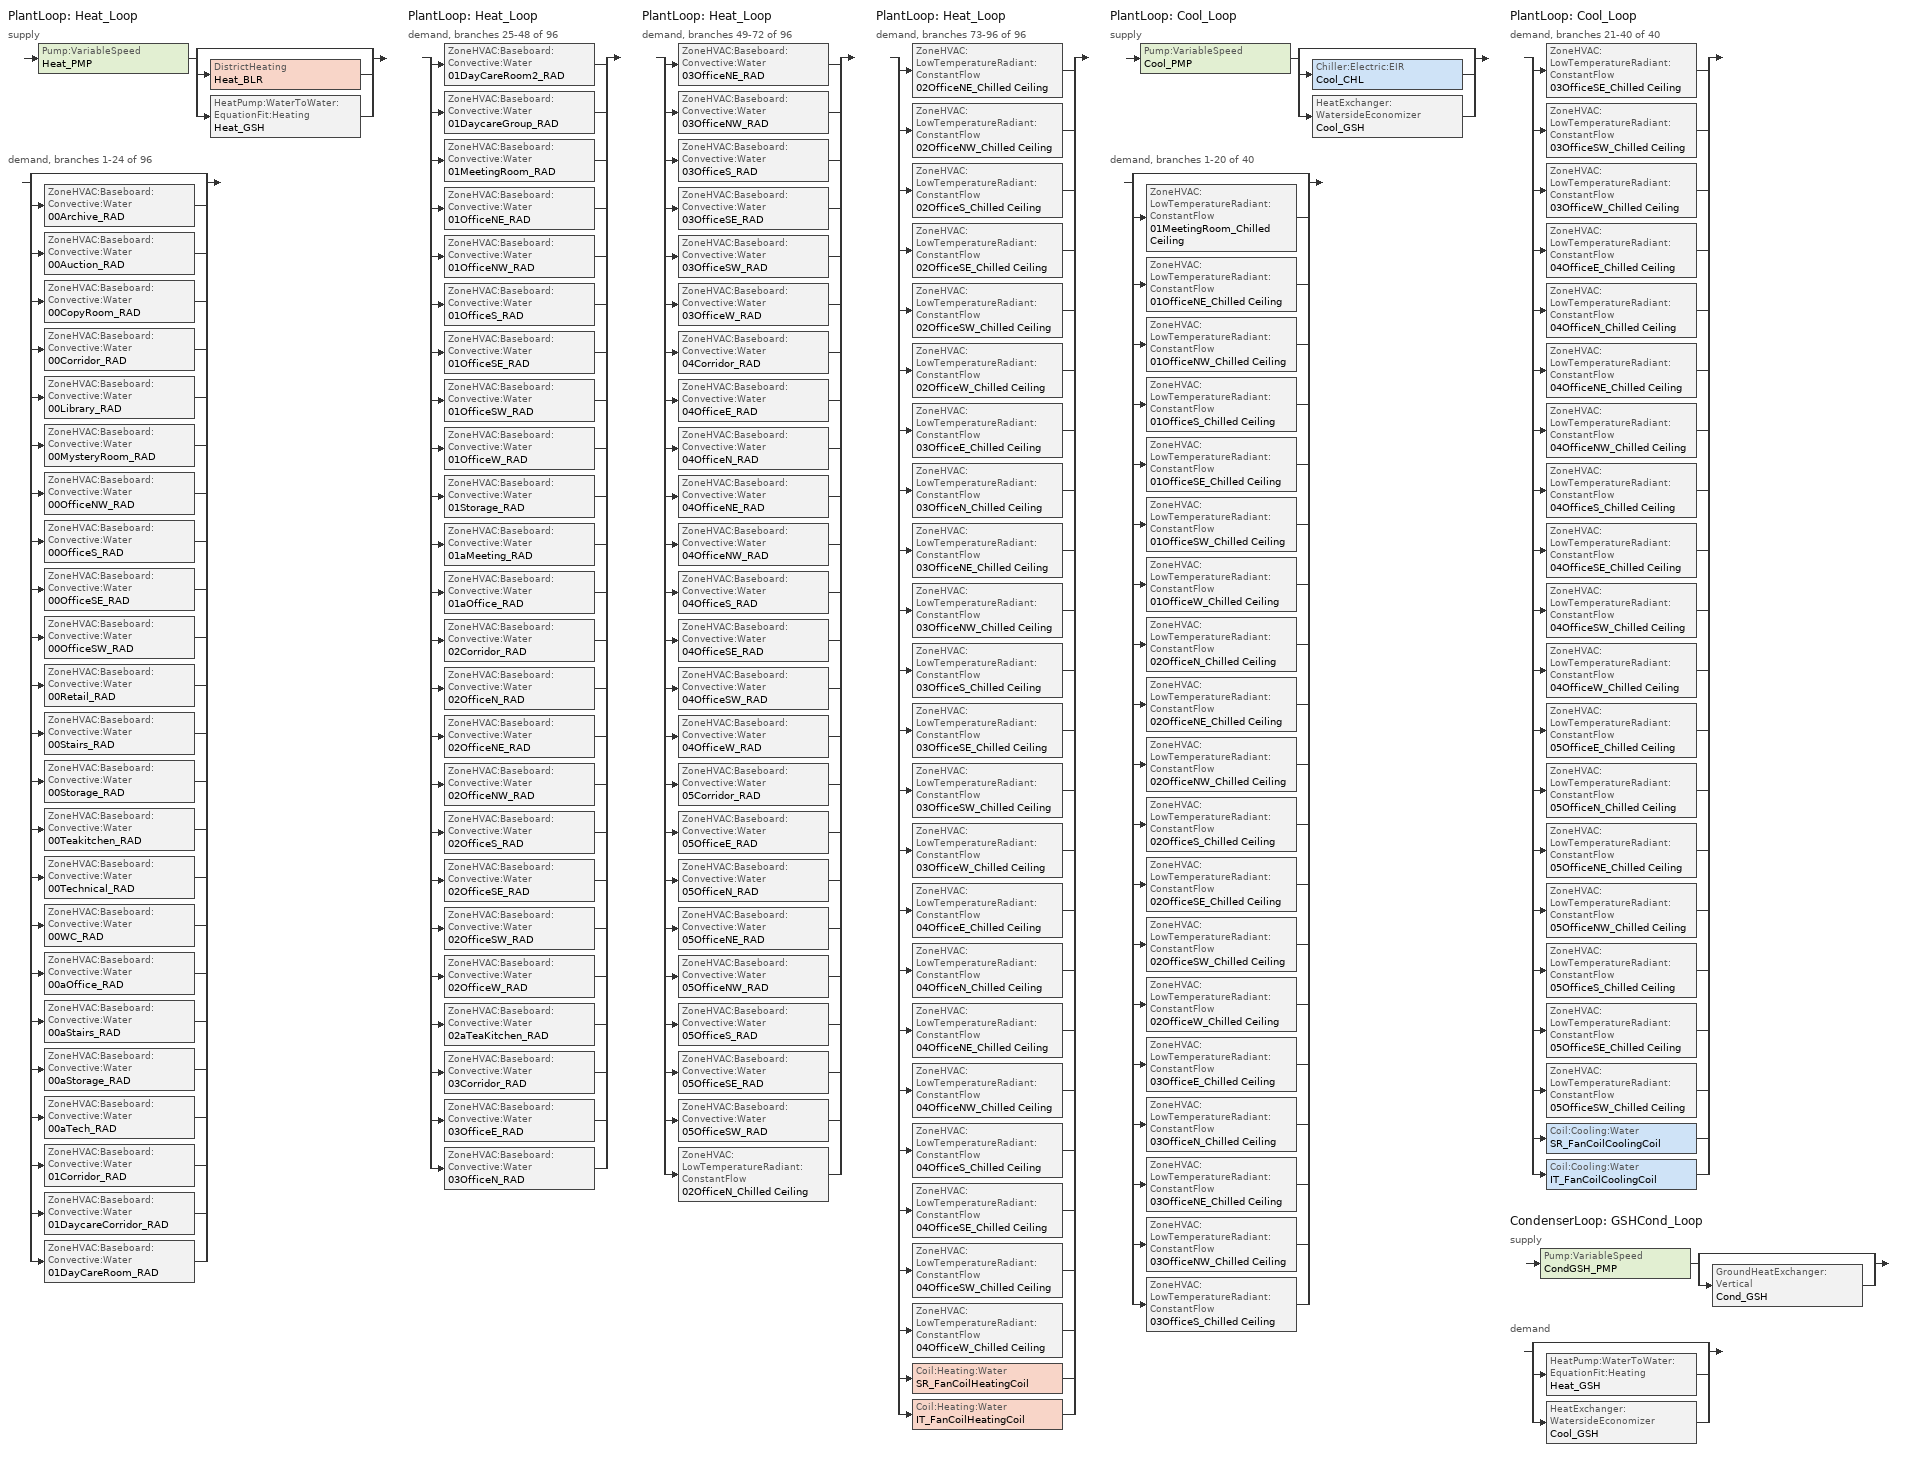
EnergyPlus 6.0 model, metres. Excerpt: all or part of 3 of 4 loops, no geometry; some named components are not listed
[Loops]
PlantLoop 'Heat_Loop'
 supply: Pump:VariableSpeed 'Heat_PMP' > split
  | bypass
  | DistrictHeating 'Heat_BLR'
  | HeatPump:WaterToWater:EquationFit:Heating 'Heat_GSH'
 demand, branches 1-24 of 96: split
  | bypass
  | ZoneHVAC:Baseboard:Convective:Water '00Archive_RAD'
  | ZoneHVAC:Baseboard:Convective:Water '00Auction_RAD'
  | ZoneHVAC:Baseboard:Convective:Water '00CopyRoom_RAD'
  | ZoneHVAC:Baseboard:Convective:Water '00Corridor_RAD'
  | ZoneHVAC:Baseboard:Convective:Water '00Library_RAD'
  | ZoneHVAC:Baseboard:Convective:Water '00MysteryRoom_RAD'
  | ZoneHVAC:Baseboard:Convective:Water '00OfficeNW_RAD'
  | ZoneHVAC:Baseboard:Convective:Water '00OfficeS_RAD'
  | ZoneHVAC:Baseboard:Convective:Water '00OfficeSE_RAD'
  | ZoneHVAC:Baseboard:Convective:Water '00OfficeSW_RAD'
  | ZoneHVAC:Baseboard:Convective:Water '00Retail_RAD'
  | ZoneHVAC:Baseboard:Convective:Water '00Stairs_RAD'
  | ZoneHVAC:Baseboard:Convective:Water '00Storage_RAD'
  | ZoneHVAC:Baseboard:Convective:Water '00Teakitchen_RAD'
  | ZoneHVAC:Baseboard:Convective:Water '00Technical_RAD'
  | ZoneHVAC:Baseboard:Convective:Water '00WC_RAD'
  | ZoneHVAC:Baseboard:Convective:Water '00aOffice_RAD'
  | ZoneHVAC:Baseboard:Convective:Water '00aStairs_RAD'
  | ZoneHVAC:Baseboard:Convective:Water '00aStorage_RAD'
  | ZoneHVAC:Baseboard:Convective:Water '00aTech_RAD'
  | ZoneHVAC:Baseboard:Convective:Water '01Corridor_RAD'
  | ZoneHVAC:Baseboard:Convective:Water '01DaycareCorridor_RAD'
  | ZoneHVAC:Baseboard:Convective:Water '01DayCareRoom_RAD'
PlantLoop 'Heat_Loop'
 demand, branches 25-48 of 96: split
  | ZoneHVAC:Baseboard:Convective:Water '01DayCareRoom2_RAD'
  | ZoneHVAC:Baseboard:Convective:Water '01DaycareGroup_RAD'
  | ZoneHVAC:Baseboard:Convective:Water '01MeetingRoom_RAD'
  | ZoneHVAC:Baseboard:Convective:Water '01OfficeNE_RAD'
  | ZoneHVAC:Baseboard:Convective:Water '01OfficeNW_RAD'
  | ZoneHVAC:Baseboard:Convective:Water '01OfficeS_RAD'
  | ZoneHVAC:Baseboard:Convective:Water '01OfficeSE_RAD'
  | ZoneHVAC:Baseboard:Convective:Water '01OfficeSW_RAD'
  | ZoneHVAC:Baseboard:Convective:Water '01OfficeW_RAD'
  | ZoneHVAC:Baseboard:Convective:Water '01Storage_RAD'
  | ZoneHVAC:Baseboard:Convective:Water '01aMeeting_RAD'
  | ZoneHVAC:Baseboard:Convective:Water '01aOffice_RAD'
  | ZoneHVAC:Baseboard:Convective:Water '02Corridor_RAD'
  | ZoneHVAC:Baseboard:Convective:Water '02OfficeN_RAD'
  | ZoneHVAC:Baseboard:Convective:Water '02OfficeNE_RAD'
  | ZoneHVAC:Baseboard:Convective:Water '02OfficeNW_RAD'
  | ZoneHVAC:Baseboard:Convective:Water '02OfficeS_RAD'
  | ZoneHVAC:Baseboard:Convective:Water '02OfficeSE_RAD'
  | ZoneHVAC:Baseboard:Convective:Water '02OfficeSW_RAD'
  | ZoneHVAC:Baseboard:Convective:Water '02OfficeW_RAD'
  | ZoneHVAC:Baseboard:Convective:Water '02aTeaKitchen_RAD'
  | ZoneHVAC:Baseboard:Convective:Water '03Corridor_RAD'
  | ZoneHVAC:Baseboard:Convective:Water '03OfficeE_RAD'
  | ZoneHVAC:Baseboard:Convective:Water '03OfficeN_RAD'
PlantLoop 'Heat_Loop'
 demand, branches 49-72 of 96: split
  | ZoneHVAC:Baseboard:Convective:Water '03OfficeNE_RAD'
  | ZoneHVAC:Baseboard:Convective:Water '03OfficeNW_RAD'
  | ZoneHVAC:Baseboard:Convective:Water '03OfficeS_RAD'
  | ZoneHVAC:Baseboard:Convective:Water '03OfficeSE_RAD'
  | ZoneHVAC:Baseboard:Convective:Water '03OfficeSW_RAD'
  | ZoneHVAC:Baseboard:Convective:Water '03OfficeW_RAD'
  | ZoneHVAC:Baseboard:Convective:Water '04Corridor_RAD'
  | ZoneHVAC:Baseboard:Convective:Water '04OfficeE_RAD'
  | ZoneHVAC:Baseboard:Convective:Water '04OfficeN_RAD'
  | ZoneHVAC:Baseboard:Convective:Water '04OfficeNE_RAD'
  | ZoneHVAC:Baseboard:Convective:Water '04OfficeNW_RAD'
  | ZoneHVAC:Baseboard:Convective:Water '04OfficeS_RAD'
  | ZoneHVAC:Baseboard:Convective:Water '04OfficeSE_RAD'
  | ZoneHVAC:Baseboard:Convective:Water '04OfficeSW_RAD'
  | ZoneHVAC:Baseboard:Convective:Water '04OfficeW_RAD'
  | ZoneHVAC:Baseboard:Convective:Water '05Corridor_RAD'
  | ZoneHVAC:Baseboard:Convective:Water '05OfficeE_RAD'
  | ZoneHVAC:Baseboard:Convective:Water '05OfficeN_RAD'
  | ZoneHVAC:Baseboard:Convective:Water '05OfficeNE_RAD'
  | ZoneHVAC:Baseboard:Convective:Water '05OfficeNW_RAD'
  | ZoneHVAC:Baseboard:Convective:Water '05OfficeS_RAD'
  | ZoneHVAC:Baseboard:Convective:Water '05OfficeSE_RAD'
  | ZoneHVAC:Baseboard:Convective:Water '05OfficeSW_RAD'
  | ZoneHVAC:LowTemperatureRadiant:ConstantFlow '02OfficeN_Chilled Ceiling'
PlantLoop 'Heat_Loop'
 demand, branches 73-96 of 96: split
  | ZoneHVAC:LowTemperatureRadiant:ConstantFlow '02OfficeNE_Chilled Ceiling'
  | ZoneHVAC:LowTemperatureRadiant:ConstantFlow '02OfficeNW_Chilled Ceiling'
  | ZoneHVAC:LowTemperatureRadiant:ConstantFlow '02OfficeS_Chilled Ceiling'
  | ZoneHVAC:LowTemperatureRadiant:ConstantFlow '02OfficeSE_Chilled Ceiling'
  | ZoneHVAC:LowTemperatureRadiant:ConstantFlow '02OfficeSW_Chilled Ceiling'
  | ZoneHVAC:LowTemperatureRadiant:ConstantFlow '02OfficeW_Chilled Ceiling'
  | ZoneHVAC:LowTemperatureRadiant:ConstantFlow '03OfficeE_Chilled Ceiling'
  | ZoneHVAC:LowTemperatureRadiant:ConstantFlow '03OfficeN_Chilled Ceiling'
  | ZoneHVAC:LowTemperatureRadiant:ConstantFlow '03OfficeNE_Chilled Ceiling'
  | ZoneHVAC:LowTemperatureRadiant:ConstantFlow '03OfficeNW_Chilled Ceiling'
  | ZoneHVAC:LowTemperatureRadiant:ConstantFlow '03OfficeS_Chilled Ceiling'
  | ZoneHVAC:LowTemperatureRadiant:ConstantFlow '03OfficeSE_Chilled Ceiling'
  | ZoneHVAC:LowTemperatureRadiant:ConstantFlow '03OfficeSW_Chilled Ceiling'
  | ZoneHVAC:LowTemperatureRadiant:ConstantFlow '03OfficeW_Chilled Ceiling'
  | ZoneHVAC:LowTemperatureRadiant:ConstantFlow '04OfficeE_Chilled Ceiling'
  | ZoneHVAC:LowTemperatureRadiant:ConstantFlow '04OfficeN_Chilled Ceiling'
  | ZoneHVAC:LowTemperatureRadiant:ConstantFlow '04OfficeNE_Chilled Ceiling'
  | ZoneHVAC:LowTemperatureRadiant:ConstantFlow '04OfficeNW_Chilled Ceiling'
  | ZoneHVAC:LowTemperatureRadiant:ConstantFlow '04OfficeS_Chilled Ceiling'
  | ZoneHVAC:LowTemperatureRadiant:ConstantFlow '04OfficeSE_Chilled Ceiling'
  | ZoneHVAC:LowTemperatureRadiant:ConstantFlow '04OfficeSW_Chilled Ceiling'
  | ZoneHVAC:LowTemperatureRadiant:ConstantFlow '04OfficeW_Chilled Ceiling'
  | Coil:Heating:Water 'SR_FanCoilHeatingCoil'
  | Coil:Heating:Water 'IT_FanCoilHeatingCoil'
PlantLoop 'Cool_Loop'
 supply: Pump:VariableSpeed 'Cool_PMP' > split
  | bypass
  | Chiller:Electric:EIR 'Cool_CHL'
  | HeatExchanger:WatersideEconomizer 'Cool_GSH'
 demand, branches 1-20 of 40: split
  | bypass
  | ZoneHVAC:LowTemperatureRadiant:ConstantFlow '01MeetingRoom_Chilled Ceiling'
  | ZoneHVAC:LowTemperatureRadiant:ConstantFlow '01OfficeNE_Chilled Ceiling'
  | ZoneHVAC:LowTemperatureRadiant:ConstantFlow '01OfficeNW_Chilled Ceiling'
  | ZoneHVAC:LowTemperatureRadiant:ConstantFlow '01OfficeS_Chilled Ceiling'
  | ZoneHVAC:LowTemperatureRadiant:ConstantFlow '01OfficeSE_Chilled Ceiling'
  | ZoneHVAC:LowTemperatureRadiant:ConstantFlow '01OfficeSW_Chilled Ceiling'
  | ZoneHVAC:LowTemperatureRadiant:ConstantFlow '01OfficeW_Chilled Ceiling'
  | ZoneHVAC:LowTemperatureRadiant:ConstantFlow '02OfficeN_Chilled Ceiling'
  | ZoneHVAC:LowTemperatureRadiant:ConstantFlow '02OfficeNE_Chilled Ceiling'
  | ZoneHVAC:LowTemperatureRadiant:ConstantFlow '02OfficeNW_Chilled Ceiling'
  | ZoneHVAC:LowTemperatureRadiant:ConstantFlow '02OfficeS_Chilled Ceiling'
  | ZoneHVAC:LowTemperatureRadiant:ConstantFlow '02OfficeSE_Chilled Ceiling'
  | ZoneHVAC:LowTemperatureRadiant:ConstantFlow '02OfficeSW_Chilled Ceiling'
  | ZoneHVAC:LowTemperatureRadiant:ConstantFlow '02OfficeW_Chilled Ceiling'
  | ZoneHVAC:LowTemperatureRadiant:ConstantFlow '03OfficeE_Chilled Ceiling'
  | ZoneHVAC:LowTemperatureRadiant:ConstantFlow '03OfficeN_Chilled Ceiling'
  | ZoneHVAC:LowTemperatureRadiant:ConstantFlow '03OfficeNE_Chilled Ceiling'
  | ZoneHVAC:LowTemperatureRadiant:ConstantFlow '03OfficeNW_Chilled Ceiling'
  | ZoneHVAC:LowTemperatureRadiant:ConstantFlow '03OfficeS_Chilled Ceiling'
PlantLoop 'Cool_Loop'
 demand, branches 21-40 of 40: split
  | ZoneHVAC:LowTemperatureRadiant:ConstantFlow '03OfficeSE_Chilled Ceiling'
  | ZoneHVAC:LowTemperatureRadiant:ConstantFlow '03OfficeSW_Chilled Ceiling'
  | ZoneHVAC:LowTemperatureRadiant:ConstantFlow '03OfficeW_Chilled Ceiling'
  | ZoneHVAC:LowTemperatureRadiant:ConstantFlow '04OfficeE_Chilled Ceiling'
  | ZoneHVAC:LowTemperatureRadiant:ConstantFlow '04OfficeN_Chilled Ceiling'
  | ZoneHVAC:LowTemperatureRadiant:ConstantFlow '04OfficeNE_Chilled Ceiling'
  | ZoneHVAC:LowTemperatureRadiant:ConstantFlow '04OfficeNW_Chilled Ceiling'
  | ZoneHVAC:LowTemperatureRadiant:ConstantFlow '04OfficeS_Chilled Ceiling'
  | ZoneHVAC:LowTemperatureRadiant:ConstantFlow '04OfficeSE_Chilled Ceiling'
  | ZoneHVAC:LowTemperatureRadiant:ConstantFlow '04OfficeSW_Chilled Ceiling'
  | ZoneHVAC:LowTemperatureRadiant:ConstantFlow '04OfficeW_Chilled Ceiling'
  | ZoneHVAC:LowTemperatureRadiant:ConstantFlow '05OfficeE_Chilled Ceiling'
  | ZoneHVAC:LowTemperatureRadiant:ConstantFlow '05OfficeN_Chilled Ceiling'
  | ZoneHVAC:LowTemperatureRadiant:ConstantFlow '05OfficeNE_Chilled Ceiling'
  | ZoneHVAC:LowTemperatureRadiant:ConstantFlow '05OfficeNW_Chilled Ceiling'
  | ZoneHVAC:LowTemperatureRadiant:ConstantFlow '05OfficeS_Chilled Ceiling'
  | ZoneHVAC:LowTemperatureRadiant:ConstantFlow '05OfficeSE_Chilled Ceiling'
  | ZoneHVAC:LowTemperatureRadiant:ConstantFlow '05OfficeSW_Chilled Ceiling'
  | Coil:Cooling:Water 'SR_FanCoilCoolingCoil'
  | Coil:Cooling:Water 'IT_FanCoilCoolingCoil'
CondenserLoop 'GSHCond_Loop'
 supply: Pump:VariableSpeed 'CondGSH_PMP' > split
  | bypass
  | GroundHeatExchanger:Vertical 'Cond_GSH'
 demand: split
  | bypass
  | HeatPump:WaterToWater:EquationFit:Heating 'Heat_GSH'
  | HeatExchanger:WatersideEconomizer 'Cool_GSH'
[Sizing:Zone] Zone Cooling Design Supply Air Humidity Ratio {kg-H2O/kg-air}=0.0009; Zone Heating Design Supply Air Humidity Ratio {kg-H2O/kg-air}=0.0009; Outdoor Air Method=Flow/Area; Outdoor Air Flow per Zone {m3/s}=0; Cooling Design Air Flow Method=DesignDay; Cooling Minimum Air Flow per Zone Floor Area {m3/s-m2}=0.000762; Heating Design Air Flow Method=DesignDay; Heating Maximum Air Flow per Zone Floor Area {m3/s-m2}=0.002032; Heating Maximum Air Flow {m3/s}=0.141576; Heating Maximum Air Flow Fraction=0.3
Name | Zone Cooling Design Supply Air Temperature {C} | Zone Heating Design Supply Air Temperature {C}
00 Archive; 00 Auction; 00 Library; 00 Mystery Room; 00 Office NW; 00 Office S; 00 Office SE; 00 Office SW; 00 Retail; 00a Office; 01 Daycare Room; 01 Daycare Room2; 01 DaycareGroup; 01 Meeting Room; 01a Meeting; 01a Office | 15 | 31
00 CopyRoom; 00 Corridor; 00 Stairs; 00 Storage; 00 TeaKitchen; 00 Technical; 00 WC; 00a Stairs; 00a Storage; 00a Tech; 01 Corridor; 01 Daycare Corridor; 02 Corridor; 02a TeaKitchen; 03 Corridor; 04 Corridor | 19 | 26
01 Office NE; 01 Office NW; 01 Office S; 01 Office SE; 01 Office SW; 01 Office W; 02 Office N; 02 Office NE; 02 Office NW; 02 Office S; 02 Office SE; 02 Office SW; 02 Office W; 03 Office E; 03 Office N; 03 Office NE; 03 Office NW; 03 Office S; 03 Office SE; 03 Office SW; 03 Office W; 04 Office E; 04 Office N; 04 Office NE; 04 Office NW; 04 Office S; 04 Office SE; 04 Office SW; 04 Office W; 05 Office E; 05 Office N; 05 Office NE; 05 Office NW; 05 Office S; 05 Office SE; 05 Office SW | 16 | 31
01 Storage; 02 IT; 03 ServerRoom; 05 Corridor | 15 | 26
[Sizing:Plant]
Name | Loop Type | Design Loop Exit Temperature {C} | Loop Design Temperature Difference {deltaC}
Heat_Loop | Heating | 35 | 6
Cool_Loop | Cooling | 16 | 5
GSHCond_Loop | Condenser | 12.9 | 3.1
[ZoneControl:Thermostat] Control Type Schedule=Zone4 Control Type Sched
Name | Zone or ZoneList | Control 1
00 Archive Thermostat | 00 Archive | 26/20 Reset Setpoint
00 Auction Thermostat | 00 Auction | 26/20 Reset Setpoint
00 CopyRoom Thermostat | 00 CopyRoom | 30/15 Reset Setpoint
00 Corridor Thermostat | 00 Corridor | 30/15 Reset Setpoint
00 Library Thermostat | 00 Library | 32/20 reset setpoint
00 Mystery Room Thermostat | 00 Mystery Room | 26/20 Reset Setpoint
00 Office NW Thermostat | 00 Office NW | 32/20 reset setpoint
00 Office S Thermostat | 00 Office S | 32/20 reset setpoint
00 Office SE Thermostat | 00 Office SE | 32/20 reset setpoint
00 Office SW Thermostat | 00 Office SW | 32/20 reset setpoint
00 Retail Thermostat | 00 Retail | 32/20 reset setpoint
00 Stairs Thermostat | 00 Stairs | 30/15 Reset Setpoint
00 Storage Thermostat | 00 Storage | 30/15 Reset Setpoint
00 TeaKitchen Thermostat | 00 TeaKitchen | 30/15 Reset Setpoint
00 Technical Thermostat | 00 Technical | 30/15 Reset Setpoint
00 WC Thermostat | 00 WC | 30/15 Reset Setpoint
00a Office Thermostat | 00a Office | 32/20 reset setpoint
00a Stairs Thermostat | 00a Stairs | 30/15 Reset Setpoint
00a Tech Thermostat | 00a Tech | 30/15 Reset Setpoint
01 Corridor Thermostat | 01 Corridor | 30/15 Reset Setpoint
01 Daycare Corridor Thermostat | 01 Daycare Corridor | 30/15 Reset Setpoint
01 Daycare Room Thermostat | 01 Daycare Room | 28/20 reset setpoint
01 Daycare Room2 Thermostat | 01 Daycare Room2 | 28/20 reset setpoint
01 Daycare Group Thermostat | 01 DaycareGroup | 28/20 reset setpoint
01 Meeting Room Thermostat | 01 Meeting Room | 26/20 Reset Setpoint
01 Office NE Thermostat | 01 Office NE | 26/20 Reset Setpoint
01 Office NW Thermostat | 01 Office NW | 26/20 Reset Setpoint
01 Office S Thermostat | 01 Office S | 26/20 Reset Setpoint
01 Office SE Thermostat | 01 Office SE | 26/20 Reset Setpoint
01 Office SW Thermostat | 01 Office SW | 26/20 Reset Setpoint
01 Office W Thermostat | 01 Office W | 26/20 Reset Setpoint
01 Storage Thermostat | 01 Storage | 30/15 Reset Setpoint
01a Meeting Room Thermostat | 01a Meeting | 32/20 reset setpoint
01a Office Thermostat | 01a Office | 28/20 reset setpoint
02 Corridor Thermostat | 02 Corridor | 30/15 Reset Setpoint
02 Office N Thermostat | 02 Office N | 26/20 Reset Setpoint
02 Office NE Thermostat | 02 Office NE | 26/20 Reset Setpoint
02 Office NW Thermostat | 02 Office NW | 26/20 Reset Setpoint
02 Office S Thermostat | 02 Office S | 26/20 Reset Setpoint
02 Office SE Thermostat | 02 Office SE | 26/20 Reset Setpoint
02 Office SW Thermostat | 02 Office SW | 26/20 Reset Setpoint
02 Office W Thermostat | 02 Office W | 26/20 Reset Setpoint
02a TeaKitchen Thermostat | 02a TeaKitchen | 30/15 Reset Setpoint
03 Corridor Thermostat | 03 Corridor | 30/15 Reset Setpoint
03 Office E Thermostat | 03 Office E | 26/20 Reset Setpoint
03 Office N Thermostat | 03 Office N | 26/20 Reset Setpoint
03 Office NE Thermostat | 03 Office NE | 26/20 Reset Setpoint
03 Office NW Thermostat | 03 Office NW | 26/20 Reset Setpoint
03 Office S Thermostat | 03 Office S | 26/20 Reset Setpoint
03 Office SE Thermostat | 03 Office SE | 26/20 Reset Setpoint
03 Office SW Thermostat | 03 Office SW | 28/20 reset setpoint
03 Office W Thermostat | 03 Office W | 28/20 reset setpoint
03 ServerRoomThermostat | 03 ServerRoom | 26/15 Setpoint
04 Corridor Thermostat | 04 Corridor | 30/15 Reset Setpoint
04 Office E Thermostat | 04 Office E | 26/20 Reset Setpoint
04 Office N Thermostat | 04 Office N | 26/20 Reset Setpoint
04 Office NE Thermostat | 04 Office NE | 26/20 Reset Setpoint
04 Office NW Thermostat | 04 Office NW | 26/20 Reset Setpoint
04 Office S Thermostat | 04 Office S | 26/20 Reset Setpoint
04 Office SE Thermostat | 04 Office SE | 26/20 Reset Setpoint
04 Office SW Thermostat | 04 Office SW | 28/20 reset setpoint
04 Office W Thermostat | 04 Office W | 26/20 Reset Setpoint
05 Corridor Thermostat | 05 Corridor | 30/15 Reset Setpoint
05 Office E Thermostat | 05 Office E | 26/20 Reset Setpoint
05 Office N Thermostat | 05 Office N | 26/20 Reset Setpoint
05 Office NE Thermostat | 05 Office NE | 26/20 Reset Setpoint
05 Office NW Thermostat | 05 Office NW | 26/20 Reset Setpoint
05 Office S Thermostat | 05 Office S | 26/20 Reset Setpoint
05 Office SE Thermostat | 05 Office SE | 26/20 Reset Setpoint
05 Office SW Thermostat | 05 Office SW | 26/20 Reset Setpoint
00a Storage Thermostat | 00a Storage | 30/15 Reset Setpoint
02 IT Thermostat | 02 IT | 26/15 Setpoint
[ThermostatSetpoint:DualSetpoint]
Name | Heating Setpoint Temperature Schedule | Cooling Setpoint Temperature Schedule
26/20 Reset Setpoint | OFFICE Heating | OFFICE Cooling
30/15 Reset Setpoint | Circulation Heating | Circulation Cooling
26/15 Setpoint | IT Heating | IT Cooling
28/20 reset setpoint | OFFICE Heating | OFFICE Cooling 28
32/20 reset setpoint | OFFICE Heating | OFFICE Cooling 32
[ZoneHVAC:FourPipeFanCoil] Availability Schedule=On; Capacity Control Method=ConstantFanVariableFlow; Maximum Supply Air Flow Rate {m3/s}=autosize; Maximum Outdoor Air Flow Rate {m3/s}=0; Maximum Cold Water Flow Rate {m3/s}=autosize; Minimum Cold Water Flow Rate {m3/s}=0; Cooling Convergence Tolerance=0.001; Maximum Hot Water Flow Rate {m3/s}=autosize; Minimum Hot Water Flow Rate {m3/s}=0; Heating Convergence Tolerance=0.001
Name | Fan | Cooling Coil | Heating Coil
SR_FanCoil | SR_FanCoilFan | SR_FanCoilCoolingCoil | SR_FanCoilHeatingCoil
IT_FanCoil | IT_FanCoilFan | IT_FanCoilCoolingCoil | IT_FanCoilHeatingCoil
[ZoneHVAC:Baseboard:Convective:Water] Availability Schedule=On; U-Factor Times Area Value {W/K}=autosize; Maximum Water Flow Rate {m3/s}=autosize; Convergence Tolerance=0.001
00Archive_Rad; 00Auction_Rad; 00CopyRoom_Rad; 00Corridor_Rad; 00Library_Rad; 00MysteryRoom_Rad; 00OfficeNW_Rad; 00OfficeS_Rad; 00OfficeSE_Rad; 00OfficeSW_Rad; 00Retail_Rad; 00Stairs_Rad; 00Storage_Rad; 00TeaKitchen_Rad; 00Technical_Rad; 00WC_Rad; 00aOffice_Rad; 00aStairs_Rad; 00aStorage_Rad; 00aTech_Rad; 01Corridor_Rad; 01DaycareCorridor_Rad; 01DaycareRoom_Rad; 01DaycareRoom2_Rad; 01DaycareGroup_Rad; 01MeetingRoom_Rad; 01OfficeNE_Rad; 01OfficeNW_Rad; 01OfficeS_Rad; 01OfficeSE_Rad; 01OfficeSW_Rad; 01OfficeW_Rad; 01Storage_Rad; 01aMeeting_Rad; 01aOffice_Rad; 02Corridor_Rad; 02OfficeN_Rad; 02OfficeNE_Rad; 02OfficeNW_Rad; 02OfficeS_Rad; 02OfficeSE_Rad; 02OfficeSW_Rad; 02OfficeW_Rad; 02aTeaKitchen_Rad; 03Corridor_Rad; 03OfficeE_Rad; 03OfficeN_Rad; 03OfficeNE_Rad; 03OfficeNW_Rad; 03OfficeS_Rad; 03OfficeSE_Rad; 03OfficeSW_Rad; 03OfficeW_Rad; 04Corridor_Rad; 04OfficeE_Rad; 04OfficeN_Rad; 04OfficeNE_Rad; 04OfficeNW_Rad; 04OfficeS_Rad; 04OfficeSE_Rad; 04OfficeSW_Rad; 04OfficeW_Rad; 05Corridor_Rad; 05OfficeE_Rad; 05OfficeN_Rad; 05OfficeNE_Rad; 05OfficeNW_Rad; 05OfficeS_Rad; 05OfficeSE_Rad; 05OfficeSW_Rad
[ZoneHVAC:LowTemperatureRadiant:ConstantFlow] Availability Schedule=On; Hydronic Tubing Inside Diameter {m}=0.02; Temperature Control Type=MeanAirTemperature; Pump Flow Rate Schedule=On; Rated Pump Head {Pa}=179352; Motor Efficiency=0.9; Fraction of Motor Inefficiencies to Fluid Stream=0.8; Cooling Low Water Temperature Schedule=Cool_LowWater Sch; Cooling High Control Temperature Schedule=Cool_HighControl Sch; Cooling Low Control Temperature Schedule=Cool_LowControl Sch; Condensation Control Type=Off; Condensation Control Dewpoint Offset {C}=1
Name | Zone | Surface Name or Radiant Surface Group | Hydronic Tubing Length {m} | Rated Flow Rate {m3/s} | Rated Power Consumption {W} | Cooling High Water Temperature Schedule | Heating High Water Temperature Schedule | Heating Low Water Temperature Schedule | Heating High Control Temperature Schedule | Heating Low Control Temperature Schedule
01MeetingRoom_Chilled Ceiling | 01 Meeting Room | 01 Meeting Room - Surface Group | 662.97 | 0.00096 | 229 | CoolCC_HighWater Sch
01OfficeNE_Chilled Ceiling | 01 Office NE | 01 Office NE - Surface Group | 4144.05 | 0.00602 | 1431 | CoolCC_HighWater Sch
01OfficeNW_Chilled Ceiling | 01 Office NW | 01 Office NW - Surface Group | 4533.87 | 0.00659 | 1566 | CoolCC_HighWater Sch
01OfficeS_Chilled Ceiling | 01 Office S | 01 Office S1 Ceiling | 227.48 | 0.00033 | 79 | CoolCC_HighWater Sch
01OfficeSE_Chilled Ceiling | 01 Office SE | 01 Office SE - Surface Group | 4755.68 | 0.00691 | 1643 | CoolCC_HighWater Sch
01OfficeSW_Chilled Ceiling | 01 Office SW | 01 Office SW - Surface Group | 4562.97 | 0.00633 | 1576 | CoolCC_HighWater Sch
01OfficeW_Chilled Ceiling | 01 Office W | 01 Office W - Surface Group | 607.66 | 0.00088 | 210 | CoolCC_HighWater Sch
02OfficeN_Chilled Ceiling | 02 Office N | 02 Office N - Surface Group | 282.24 | 0.00012 | 29 | Cool_HighWater Sch | Heat_HighWater Sch | Heat_LowWater Sch | Heat_HighControl Sch | Heat_LowControl Sch
02OfficeNE_Chilled Ceiling | 02 Office NE | 02 Office NE - Surface Group | 2753.59 | 0.0012 | 286 | Cool_HighWater Sch | Heat_HighWater Sch | Heat_LowWater Sch | Heat_HighControl Sch | Heat_LowControl Sch
02OfficeNW_Chilled Ceiling | 02 Office NW | 02 Office NW - Surface Group | 2.337 | 0.00105 | 243 | Cool_HighWater Sch | Heat_HighWater Sch | Heat_LowWater Sch | Heat_HighControl Sch | Heat_LowControl Sch
02OfficeS_Chilled Ceiling | 02 Office S | 02 Office S - Surface Group | 574.35 | 0.00025 | 60 | Cool_HighWater Sch | Heat_HighWater Sch | Heat_LowWater Sch | Heat_HighControl Sch | Heat_LowControl Sch
02OfficeSE_Chilled Ceiling | 02 Office SE | 02 Office SE - Surface Group | 2134.82 | 0.00093 | 222 | Cool_HighWater Sch | Heat_HighWater Sch | Heat_LowWater Sch | Heat_HighControl Sch | Heat_LowControl Sch
02OfficeSW_Chilled Ceiling | 02 Office SW | 02 Office SW - Surface Group | 2573.29 | 0.00112 | 267 | Cool_HighWater Sch | Heat_HighWater Sch | Heat_LowWater Sch | Heat_HighControl Sch | Heat_LowControl Sch
02OfficeW_Chilled Ceiling | 02 Office W | 02 Office W - Surface Group | 385.12 | 0.00017 | 40 | Cool_HighWater Sch | Heat_HighWater Sch | Heat_LowWater Sch | Heat_HighControl Sch | Heat_LowControl Sch
03OfficeE_Chilled Ceiling | 03 Office E | 03 Office E1 Ceiling | 374.24 | 0.00016 | 39 | Cool_HighWater Sch | Heat_HighWater Sch | Heat_LowWater Sch | Heat_HighControl Sch | Heat_LowControl Sch
03OfficeN_Chilled Ceiling | 03 Office N | 03 Office N Roof | 215.59 | 0.00009 | 22 | Cool_HighWater Sch | Heat_HighWater Sch | Heat_LowWater Sch | Heat_HighControl Sch | Heat_LowControl Sch
03OfficeNE_Chilled Ceiling | 03 Office NE | 03 Office NE - Surface Group | 2886.71 | 0.00126 | 300 | Cool_HighWater Sch | Heat_HighWater Sch | Heat_LowWater Sch | Heat_HighControl Sch | Heat_LowControl Sch
03OfficeNW_Chilled Ceiling | 03 Office NW | 03 Office NW - Surface Group | 2664.06 | 0.00116 | 277 | Cool_HighWater Sch | Heat_HighWater Sch | Heat_LowWater Sch | Heat_HighControl Sch | Heat_LowControl Sch
03OfficeS_Chilled Ceiling | 03 Office S | 03 Office S1 Ceiling | 305.53 | 0.00013 | 32 | Cool_HighWater Sch | Heat_HighWater Sch | Heat_LowWater Sch | Heat_HighControl Sch | Heat_LowControl Sch
03OfficeSE_Chilled Ceiling | 03 Office SE | 03 Office SE - Surface Group | 1816.41 | 0.00079 | 189 | Cool_HighWater Sch | Heat_HighWater Sch | Heat_LowWater Sch | Heat_HighControl Sch | Heat_LowControl Sch
03OfficeSW_Chilled Ceiling | 03 Office SW | 03 Office SW - Surface Group | 3428.47 | 0.0015 | 356 | Cool_HighWater Sch | Heat_HighWater Sch | Heat_LowWater Sch | Heat_HighControl Sch | Heat_LowControl Sch
03OfficeW_Chilled Ceiling | 03 Office W | 03 Office SW3 Ceiling | 318 | 0.00014 | 33 | Cool_HighWater Sch | Heat_HighWater Sch | Heat_LowWater Sch | Heat_HighControl Sch | Heat_LowControl Sch
04OfficeE_Chilled Ceiling | 04 Office E | 04 Office E1 Roof | 374.24 | 0.00016 | 39 | Cool_HighWater Sch | Heat_HighWater Sch | Heat_LowWater Sch | Heat_HighControl Sch | Heat_LowControl Sch
04OfficeN_Chilled Ceiling | 04 Office N | 04 Office N1 Ceiling | 215.59 | 0.00009 | 22 | Cool_HighWater Sch | Heat_HighWater Sch | Heat_LowWater Sch | Heat_HighControl Sch | Heat_LowControl Sch
04OfficeNE_Chilled Ceiling | 04 Office NE | 04 Office NE - Surface Group | 2886.71 | 0.00126 | 300 | Cool_HighWater Sch | Heat_HighWater Sch | Heat_LowWater Sch | Heat_HighControl Sch | Heat_LowControl Sch
04OfficeNW_Chilled Ceiling | 04 Office NW | 04 Office NW - Surface Group | 2664.06 | 0.00116 | 288 | Cool_HighWater Sch | Heat_HighWater Sch | Heat_LowWater Sch | Heat_HighControl Sch | Heat_LowControl Sch
04OfficeS_Chilled Ceiling | 04 Office S | 04 Office S Roof | 305.53 | 0.00013 | 32 | Cool_HighWater Sch | Heat_HighWater Sch | Heat_LowWater Sch | Heat_HighControl Sch | Heat_LowControl Sch
04OfficeSE_Chilled Ceiling | 04 Office SE | 04 Office SE - Surface Group | 1816.41 | 0.00079 | 189 | Cool_HighWater Sch | Heat_HighWater Sch | Heat_LowWater Sch | Heat_HighControl Sch | Heat_LowControl Sch
04OfficeSW_Chilled Ceiling | 04 Office SW | 04 Office SW - Surface Group | 3428.53 | 0.0015 | 356 | Cool_HighWater Sch | Heat_HighWater Sch | Heat_LowWater Sch | Heat_HighControl Sch | Heat_LowControl Sch
04OfficeW_Chilled Ceiling | 04 Office W | 04 Office SW4 Roof | 318 | 0.00014 | 33 | Cool_HighWater Sch | Heat_HighWater Sch | Heat_LowWater Sch | Heat_HighControl Sch | Heat_LowControl Sch
05OfficeE_Chilled Ceiling | 05 Office E | 05 Office E1 Roof | 573.15 | 0.00083 | 198 | CoolCC_HighWater Sch
05OfficeN_Chilled Ceiling | 05 Office N | 05 Office N1 Roof | 330.18 | 0.00048 | 114 | CoolCC_HighWater Sch
05OfficeNE_Chilled Ceiling | 05 Office NE | 05 Office NE - Surface Group | 3655.77 | 0.00531 | 1263 | CoolCC_HighWater Sch
05OfficeNW_Chilled Ceiling | 05 Office NW | 05 Office NW1 Roof | 970.99 | 0.00141 | 335 | CoolCC_HighWater Sch
05OfficeS_Chilled Ceiling | 05 Office S | 05 Office S1 Roof | 429.64 | 0.00062 | 148 | CoolCC_HighWater Sch
05OfficeSE_Chilled Ceiling | 05 Office SE | 05 Office SE1 Roof | 1011.35 | 0.00147 | 349 | CoolCC_HighWater Sch
05OfficeSW_Chilled Ceiling | 05 Office SW | 05 Office SW - Surface Group | 3259.28 | 0.00474 | 1126 | CoolCC_HighWater Sch
[ZoneHVAC:LowTemperatureRadiant:SurfaceGroup]
Name | Surface 1 | Flow Fraction for Surface 1 | Surface 2 | Flow Fraction for Surface 2 | Surface 3 | Flow Fraction for Surface 3 | Surface 4 | Flow Fraction for Surface 4 | Surface 5 | Flow Fraction for Surface 5 | Surface 6 | Flow Fraction for Surface 6 | Surface 7 | Flow Fraction for Surface 7 | Surface 8 | Flow Fraction for Surface 8 | Surface 9 | Flow Fraction for Surface 9
01 Meeting Room - Surface Group | 01 Meeting Room 1 Ceiling | 0.66 | 01 Meeting Room 2 Ceiling | 0.34
01 Office NE - Surface Group | 01 Office NE1 Ceiling | 0.24 | 01 Office NE3 Ceiling | 0.4 | 01 Office NE2 Ceiling | 0.17 | 01 Office NE4 Ceiling | 0.07 | 01 Office NE7 Ceiling | 0.12
01 Office NW - Surface Group | 01 Office NW2 Ceiling | 0.026 | 01 Office NW5 Ceiling | 0.195 | 01 Office NW3 Ceiling | 0.036 | 01 Office NW2 Roof | 0.133 | 01 Office NW6 Ceiling | 0.225 | 01 Office NW4 Ceiling | 0.234 | 01 Office NW1 Ceiling | 0.039 | 01 Office NW1 Roof | 0.112
01 Office SE - Surface Group | 01 Office SE6 Ceiling | 0.07 | 01 Office SE1 Ceiling | 0.09 | 01 Office SE5 Ceiling | 0.24 | 01 Office SE4 Ceiling | 0.04 | 01 Office SE Roof | 0.13 | 01 Office SE3 Ceiling | 0.07 | 01 Office SE2 Ceiling | 0.36
01 Office SW - Surface Group | 01 Office SW7 Ceiling | 0.28 | 01 Office SW2 Ceiling | 0.3 | 01 Office SW3 Ceiling | 0.03 | 01 Office SW1 Ceiling | 0.16 | 01 Office SW5 Ceiling | 0.07 | 01 Office SW4 Ceiling | 0.11 | 01 Office SW8 Ceiling | 0.02 | 01 Office SW6 Ceiling | 0.03
01 Office W - Surface Group | 01 Office W1 Ceiling | 0.44 | 01 Office W2 Ceiling | 0.16 | 01 Office W3 Ceiling | 0.4
02 Office N - Surface Group | 02 Office N2 Ceiling | 0.38 | 02 Office N1 Ceiling | 0.62
02 Office NE - Surface Group | 02 Office NE6 Ceiling | 0.16 | 02 Office NE2 Ceiling | 0.04 | 02 Office NE1 Ceiling | 0.13 | 02 Office NE3 Ceiling | 0.38 | 02 Office NE5 Ceiling | 0.08 | 02 Office NE20 Ceiling | 0.05 | 02 Office NE3 Roof | 0.05 | 02 Office NE4 Ceiling | 0.08 | 02 Office NE2 Roof | 0.03
02 Office NW - Surface Group | 02 Office NW1 Ceiling | 0.2 | 02 Office NW5 Ceiling | 0.05 | 02 Office NW7 Ceiling | 0.12 | 02 Office S1 Ceiling | 0.06 | 02 Office NW1 Roof | 0.15 | 02 Office NW3 Ceiling | 0.08 | 02 Office NW4 Ceiling | 0.28 | 02 Office NW6 Ceiling | 0.04 | 02 Office NW2 Ceiling | 0.02
02 Office S - Surface Group | 02 Office S2 Ceiling | 0.358 | 02 Office S3 Ceiling | 0.276 | 02 Office S1 Roof | 0.107 | 02 Office S4 Ceiling | 0.259
02 Office SE - Surface Group | 02 Office SE1 Roof | 0.03 | 02 Office SE3 Ceiling | 0.05 | A134D0 | 0.03 | 02 OFfice SE19 Ceiling | 0.23 | 02 Office SE4 Ceiling | 0.14 | 02 Office SE1 Ceiling | 0.02 | 02 Office SE2 Roof | 0.2 | 02 Office SE5 Ceiling | 0.13 | 02 Office SE2 Ceiling | 0.17
02 Office SW - Surface Group | 02 Office SW5 Ceiling | 0.33 | 02 Office SW4 Ceiling | 0.14 | 02 Office SW3 Ceiling | 0.05 | 02 Office SW1 Ceiling | 0.17 | 02 Office SW6 Ceiling | 0.12 | 02 Office SW2 Ceiling | 0.19
02 Office W - Surface Group | 02 Office W3 Ceiling2 | 0.386 | 02 Office W3 Ceiling1 | 0.408 | 02 Office W2 Ceiling | 0.126 | 02 Office W4 Ceiling | 0.08
03 Office NE - Surface Group | 03 Office NE 6 Ceiling | 0.05 | 03 Office NE 5 Ceiling | 0.15 | 03 Office NE 4 Ceiling | 0.44 | 03 Office NE 1 Ceiling | 0.2 | 03 Office NE 2 Ceiling | 0.16
03 Office NW - Surface Group | 03 Office NW 2 Ceiling | 0.52 | 03 Office NW 1 Ceiling | 0.24 | 03 Office NW 3 Ceiling | 0.24
03 Office SE - Surface Group | 03 Office SE 2 Ceiling | 0.45 | 03 Office SE 3 Ceiling | 0.27 | 03 Office SE 1 Ceiling | 0.28
03 Office SW - Surface Group | 03 Office SW2 Ceiling | 0.31 | 03 Office SW 1 Roof | 0.1 | 03 Office SW 2 Ceiling | 0.13 | 03 Office SW1 Ceiling | 0.46
04 Office NE - Surface Group | 04 Office NE2 Ceiling | 0.2 | 04 Office NE1 Ceiling | 0.16 | 04 Office NE3 ceiling | 0.43 | 04 Office NE4 Roof | 0.15 | 04 Office NE5 Roof | 0.06
04 Office NW - Surface Group | 04 Office NW1 Roof | 0.51 | 04 Office NW1 Ceiling | 0.01 | 04 Office NW2 Ceiling | 0.24 | 04 Office NW2 Roof | 0.06 | 04 Office NW3 Roof | 0.18
04 Office SE - Surface Group | 04 Office SE2 Roof | 0.34 | 04 Office SE3 Ceiling | 0.11 | 04 Office SE1 Ceiling | 0.27 | 04 Office SE2 Ceiling | 0.15 | 04 Office SE1 Roof | 0.13
04 Office SW - Surface Group | 04 Office SE3 Roof | 0.46 | 04 Office SW2 Ceiling | 0.1 | 04 Office SW3 Roof | 0.13 | 04 Office SW3 Ceiling | 0.02 | 04 Office SW4 Ceiling | 0.29
05 Office NE - Surface Group | 05 Office NE2 Roof | 0.24 | 05 Office NE1 Roof | 0.2 | 05 Office NE3 Roof | 0.56
05 Office SW - Surface Group | 05 Office SW1 Roof | 0.25 | 05 Office SW2 Roof | 0.28 | 05 Office SW3 Roof | 0.47
[Zone equipment]
03 ServerRoom: SR_FanCoil
00 Archive: 00Archive_RAD
00 Auction: 00Auction_RAD
00 CopyRoom: 00Copyroom_RAD
00 Corridor: 00Corridor_RAD
00 Library: 00Library_RAD
00 Mystery Room: 00MysteryRoom_RAD
00 Office NW: 00OfficeNW_RAD
00 Office S: 00OfficeS_RAD
00 Office SE: 00OfficeSE_RAD
00 Office SW: 00OfficeSW_RAD
00 Retail: 00Retail_RAD
00 Stairs: 00Stairs_RAD
00 Storage: 00Storage_RAD
00 TeaKitchen: 00Teakitchen_RAD
00 Technical: 00Technical_RAD
00 WC: 00WC_RAD
00a Office: 00aOffice_RAD
00a Stairs: 00aStairs_RAD
00a Storage: 00aStorage_RAD
00a Tech: 00aTech_RAD
01 Corridor: 01Corridor_RAD
01 Daycare Corridor: 01DaycareCorridor_RAD
01 Daycare Room: 01DaycareRoom_RAD
01 Daycare Room2: 01DaycareRoom2_RAD
01 DaycareGroup: 01DaycareGroup_RAD
01 Meeting Room: 01MeetingRoom_RAD, 01MeetingRoom_Chilled Ceiling
01 Office NE: 01OfficeNE_RAD, 01OfficeNE_Chilled Ceiling
01 Office NW: 01OfficeNW_RAD, 01OfficeNW_Chilled Ceiling
01 Office S: 01OfficeS_RAD, 01OfficeS_Chilled Ceiling
01 Office SE: 01OfficeSE_RAD, 01OfficeSE_Chilled Ceiling
01 Office SW: 01OfficeSW_RAD, 01OfficeSW_Chilled Ceiling
01 Office W: 01OfficeW_RAD, 01OfficeW_Chilled Ceiling
01 Storage: 01Storage_RAD
01a Meeting: 01aMeeting_Rad
01a Office: 01aOffice_RAD
02 Corridor: 02Corridor_RAD
02 Office N: 02OfficeN_RAD, 02OfficeN_Chilled Ceiling
02 Office NE: 02OfficeNE_RAD, 02OfficeNE_Chilled Ceiling
02 Office NW: 02OfficeNW_RAD, 02OfficeNW_Chilled Ceiling
02 Office S: 02OfficeS_RAD, 02OfficeS_Chilled Ceiling
02 Office SE: 02OfficeSE_RAD, 02OfficeSE_Chilled Ceiling
02 Office SW: 02OfficeSW_RAD, 02OfficeSW_Chilled Ceiling
02 Office W: 02OfficeW_RAD, 02OfficeW_Chilled Ceiling
02a TeaKitchen: 02aTeakitchen_RAD
03 Corridor: 03Corridor_RAD
03 Office E: 03OfficeE_RAD, 03OfficeE_Chilled Ceiling
03 Office N: 03OfficeN_RAD, 03OfficeN_Chilled Ceiling
03 Office NE: 03OfficeNE_RAD, 03OfficeNE_Chilled Ceiling
03 Office NW: 03OfficeNW_RAD, 03OfficeNW_Chilled Ceiling
03 Office S: 03OfficeS_RAD, 03OfficeS_Chilled Ceiling
03 Office SE: 03OfficeSE_RAD, 03OfficeSE_Chilled Ceiling
03 Office SW: 03OfficeSW_RAD, 03OfficeSW_Chilled Ceiling
03 Office W: 03OfficeW_RAD, 03OfficeW_Chilled Ceiling
04 Corridor: 04Corridor_RAD
04 Office E: 04OfficeE_RAD, 04OfficeE_Chilled Ceiling
04 Office N: 04OfficeN_RAD, 04OfficeN_Chilled Ceiling
04 Office NE: 04OfficeNE_RAD, 04OfficeNE_Chilled Ceiling
04 Office NW: 04OfficeNW_RAD, 04OfficeNW_Chilled Ceiling
04 Office S: 04OfficeS_RAD, 04OfficeS_Chilled Ceiling
04 Office SE: 04OfficeSE_RAD, 04OfficeSE_Chilled Ceiling
04 Office SW: 04OfficeSW_RAD, 04OfficeSW_Chilled Ceiling
04 Office W: 04OfficeW_RAD, 04OfficeW_Chilled Ceiling
05 Corridor: 05Corridor_RAD
05 Office E: 05OfficeE_RAD, 05OfficeE_Chilled Ceiling
05 Office N: 05OfficeN_RAD, 05OfficeN_Chilled Ceiling
05 Office NE: 05OfficeNE_RAD, 05OfficeNE_Chilled Ceiling
05 Office NW: 05OfficeNW_Rad, 05OfficeNW_Chilled Ceiling
05 Office S: 05OfficeS_RAD, 05OfficeS_Chilled Ceiling
05 Office SE: 05OfficeSE_RAD, 05OfficeSE_Chilled Ceiling
05 Office SW: 05OfficeSW_RAD, 05OfficeSW_Chilled Ceiling
02 IT: IT_FanCoil
[Fan:ConstantVolume] Availability Schedule=On; Fan Efficiency=0.65; Pressure Rise {Pa}=200; Maximum Flow Rate {m3/s}=autosize; Motor Efficiency=0.9; Motor In Airstream Fraction=1
SR_FanCoilFan; IT_FanCoilFan
[Coil:Cooling:Water] Availability Schedule=On; Design Water Flow Rate {m3/s}=0.00108; Design Air Flow Rate {m3/s}=autosize; Design Inlet Water Temperature {C}=16; Design Inlet Air Temperature {C}=autosize; Design Outlet Air Temperature {C}=autosize; Design Inlet Air Humidity Ratio {kg-H2O/kg-air}=autosize; Design Outlet Air Humidity Ratio {kg-H2O/kg-air}=autosize; Type of Analysis=SimpleAnalysis; Heat Exchanger Configuration=CrossFlow
IT_FanCoilCoolingCoil; SR_FanCoilCoolingCoil
[Coil:Heating:Water] Availability Schedule=Off; U-Factor Times Area Value {W/K}=autosize; Maximum Water Flow Rate {m3/s}=autosize; Performance Input Method=UFactorTimesAreaAndDesignWaterFlowRate; Rated Capacity {W}=autosize; Rated Inlet Water Temperature {C}=35; Rated Inlet Air Temperature {C}=18; Rated Outlet Water Temperature {C}=25; Rated Outlet Air Temperature {C}=20
SR_FanCoilHeatingCoil; IT_FanCoilHeatingCoil
[Pump:VariableSpeed] Rated Pump Head {Pa}=179352; Motor Efficiency=0.9; Fraction of Motor Inefficiencies to Fluid Stream=0.1; Coefficient 1 of the Part Load Performance Curve=-.006429; Coefficient 2 of the Part Load Performance Curve=1.362214; Coefficient 3 of the Part Load Performance Curve=-.348214; Coefficient 4 of the Part Load Performance Curve=0; Minimum Flow Rate {m3/s}=0; Pump Control Type=Intermittent; Pump Flow Rate Schedule=On
Name | Rated Flow Rate {m3/s} | Rated Power Consumption {W}
Heat_PMP | 0.06 | 18066
Cool_PMP | 0.05954 | 20758
CondGSH_PMP | 0.006438 | 2244.63
[Chiller:Electric:EIR]
Cool_CHL: Reference Capacity {W}=280000; Reference COP {W/W}=3.67; Reference Leaving Chilled Water Temperature {C}=16; Reference Entering Condenser Fluid Temperature {C}=29; Reference Chilled Water Flow Rate {m3/s}=0.05954; Reference Condenser Fluid Flow Rate {m3/s}=autosize; Cooling Capacity Function of Temperature Curve=ElectricEIRChiller Multistack MS 172kW/3.67COP/None CAPFT; Electric Input to Cooling Output Ratio Function of Temperature Curve=ElectricEIRChiller Multistack MS 172kW/3.67COP/None EIRFT; Electric Input to Cooling Output Ratio Function of Part Load Ratio Curve=ElectricEIRChiller Multistack MS 172kW/3.67COP/None EIRFPLR; Minimum Part Load Ratio=0.1; Maximum Part Load Ratio=1; Optimum Part Load Ratio=1; Minimum Unloading Ratio=0.1; Condenser Type=WaterCooled; Compressor Motor Efficiency=1; Leaving Chilled Water Lower Temperature Limit {C}=2; Chiller Flow Mode=VariableFlow; Design Heat Recovery Water Flow Rate {m3/s}=0
[HeatPump:WaterToWater:EquationFit:Heating]
Heat_GSH: Rated Load Side Flow Rate {m3/s}=0.0279; Rated Source Side Flow Rate {m3/s}=0.006438; Rated Heating Capacity {W}=265000; Rated Heating Power Consumption {W}=39587.76; Heating Capacity Coefficient 1=-3.33491; Heating Capacity Coefficient 2=-0.514519; Heating Capacity Coefficient 3=4.51593; Heating Capacity Coefficient 4=0.0179711; Heating Capacity Coefficient 5=0.155798; Heating Compressor Power Coefficient 1=-8.93122; Heating Compressor Power Coefficient 2=8.57036; Heating Compressor Power Coefficient 3=1.29661; Heating Compressor Power Coefficient 4=-0.216292; Heating Compressor Power Coefficient 5=0.0338624; Cycle Time {hr}=0.15
[DistrictHeating]
Heat_BLR: Nominal Capacity {W}=900000
[HeatExchanger:WatersideEconomizer]
Cool_GSH: Heat Exchanger Type=Ideal; Availability Schedule=Summer GSH; Chilled Water Loop Fluid=Water; Condenser Loop Fluid=Water; Chilled Water Side Maximum Flow Rate {m3/s}=0.05954; Condenser Side Maximum Flow Rate {m3/s}=0.006438; Heat Exchanger U-Factor Times Area Value {W/k}=autosize; Minimum Temperature Difference to Activate Heat Exchanger {deltaC}=0.001
[WaterHeater:Mixed]
Office SHW: Tank Volume {m3}=0.999; Setpoint Temperature Schedule=SHW supply Temperature; Deadband Temperature Difference {deltaC}=10; Maximum Temperature Limit {C}=70; Heater Control Type=Cycle; Heater Maximum Capacity {W}=24209; Heater Fuel Type=Electricity; Heater Thermal Efficiency=0.93; Ambient Temperature Indicator=Zone; Ambient Temperature Zone=00 Office SE; Off Cycle Loss Fraction to Zone=0; On Cycle Loss Fraction to Zone=0; Peak Use Flow Rate {m3/s}=3.47e-06; Use Flow Rate Fraction Schedule=SHW Sch; Cold Water Supply Temperature Schedule=SHW Mains Temperature; Use Side Effectiveness=1; Source Side Effectiveness=1; Use Side Design Flow Rate {m3/s}=3.47e-06; Source Side Design Flow Rate {m3/s}=3.47e-06; Indirect Water Heating Recovery Time {hr}=1.5
[PlantLoop] Fluid Type=Water; Minimum Loop Flow Rate {m3/s}=0; Plant Loop Volume {m3}=autocalculate; Load Distribution Scheme=Sequential; Plant Loop Demand Calculation Scheme=SingleSetpoint; Common Pipe Simulation=None; Pressure Simulation Type=None
Name | Plant Equipment Operation Scheme | Maximum Loop Temperature {C} | Minimum Loop Temperature {C} | Maximum Loop Flow Rate {m3/s}
Heat_Loop | Heat_OpScheme | 35 | 29 | autosize
Cool_Loop | Cool_OpScheme | 16 | 6 | 0.05954
[CondenserLoop]
GSHCond_Loop: Fluid Type=Water; Condenser Equipment Operation Scheme=GSHCond_OpScheme; Maximum Loop Temperature {C}=16; Minimum Loop Temperature {C}=9.8; Maximum Loop Flow Rate {m3/s}=0.006438; Minimum Loop Flow Rate {m3/s}=0; Condenser Loop Volume {m3}=autocalculate; Load Distribution Scheme=Sequential; Pressure Simulation Type=None
[PlantEquipmentList]
HeatGSH_EquipList: Heat_GSH
Cool_EquipList: Cool_CHL
Heat_EquipList: Heat_BLR
CoolGSH_EquipList: Cool_GSH
[CondenserEquipmentList]
GSHCond_EquipList: Cond_GSH, Heat_GSH, Cool_GSH
[PlantEquipmentOperation:Uncontrolled]
Year Round Tower Operation: Equipment List=GSHCond_EquipList
[PlantEquipmentOperation:CoolingLoad] Load Range 1 Lower Limit {W}=0
Name | Load Range 1 Upper Limit {W} | Range 1 Equipment List
Cool_OperationLoad | 1E+16 | Cool_EquipList
CoolGSH_OperationLoad | 133029 | CoolGSH_EquipList
[PlantEquipmentOperation:HeatingLoad] Load Range 1 Lower Limit {W}=0
Name | Load Range 1 Upper Limit {W} | Range 1 Equipment List
Heat_OperationLoad | 1E+18 | Heat_EquipList
HeatGSH_OperationLoad | 265000 | HeatGSH_EquipList
[PlantEquipmentOperationSchemes] Control Scheme 2 Schedule=On
Name | Control Scheme 1 | Control Scheme 1 Schedule | Control Scheme 2
Heat_OpScheme | HeatGSH_OperationLoad | winter on | Heat_OperationLoad
Cool_OpScheme | CoolGSH_OperationLoad | summer on | Cool_OperationLoad
[CondenserEquipmentOperationSchemes]
GSHCond_OpScheme: Control Scheme 1=Year Round Tower Operation; Control Scheme 1 Schedule=On
[SetpointManager:Scheduled] Control Variable=Temperature
Name | Schedule | Setpoint Node or NodeList
Boiler Setpoints | Boiler Setpoint | BLR_PipeOut_out
Chiller Setpoints | Chiller Setpoint | CHL_PipeOut_out
[Schedule:Day:Hourly]
0; Off: 0, 0, 0, 0, 0, 0, 0, 0, 0, 0, 0, 0, 0, 0, 0, 0, 0, 0, 0, 0, 0, 0, 0, 0
Summer Control Type Day Sch; Winter Control Type Day Sch: 4, 4, 4, 4, 4, 4, 4, 4, 4, 4, 4, 4, 4, 4, 4, 4, 4, 4, 4, 4, 4, 4, 4, 4
[Schedule:Week:Daily]
Off: Off, Off, Off, Off, Off, Off, Off, Off, Off, Off, Off, Off
Summer Control Type Week Sch: Summer Control Type Day Sch, Summer Control Type Day Sch, Summer Control Type Day Sch, Summer Control Type Day Sch, Summer Control Type Day Sch, Summer Control Type Day Sch, Summer Control Type Day Sch, Summer Control Type Day Sch, Summer Control Type Day Sch, Summer Control Type Day Sch, Summer Control Type Day Sch, Summer Control Type Day Sch
Winter Control Type Week Sch: Winter Control Type Day Sch, Winter Control Type Day Sch, Winter Control Type Day Sch, Winter Control Type Day Sch, Winter Control Type Day Sch, Winter Control Type Day Sch, Winter Control Type Day Sch, Winter Control Type Day Sch, Winter Control Type Day Sch, Winter Control Type Day Sch, Winter Control Type Day Sch, Winter Control Type Day Sch
[Schedule:Year]
Zone4 Control Type Sched: Winter Control Type Week Sch, 1, 1, 3, 31, Summer Control Type Week Sch, 4, 1, 9, 30, Winter Control Type Week Sch, 10, 1, 12, 31
[Schedule:Compact]
On; SHW Sch: Through: 12/31, For: AllDays, Until: 24:00, 1
Off: Through: 12/31, For: AllDays, Until: 24:00, 0
SHW Mains Temperature: Through: 12/31, For: AllDays, Until: 24:00, 12
SHW supply Temperature: Through: 12/31, For: AllDays, Until: 24:00, 60
Boiler Setpoint: through: 12/31, For: AllDays, Until: 24:00, 35
Chiller Setpoint: through: 12/31, For: AllDays, Until: 24:00, 16
OFFICE Heating: Through: 12/31, For: Weekdays SummerDesignDays WinterDesignDays, Until: 07:00, 18, Until: 22:00, 20, Until: 24:00, 18, For: Saturday, Until: 07:00, 18, Until: 19:00, 20, Until: 24:00, 18, For: AllOtherDays, Until: 24:00, 18
OFFICE Cooling: Through: 12/31, For: Weekdays SummerDesignDays WinterDesignDays, Until: 08:00, 28, Until: 22:00, 26, Until: 24:00, 28, For: Saturday, Until: 07:00, 28, Until: 19:00, 26, Until: 24:00, 28, For: AllOtherDays, Until: 24:00, 28
Circulation Heating; IT Heating: Through: 12/31, For: Weekdays SummerDesignDays WinterDesignDays, Until: 07:00, 15, Until: 22:00, 15, Until: 24:00, 15, For: Saturday, Until: 07:00, 15, Until: 19:00, 15, Until: 24:00, 15, For: AllOtherDays, Until: 24:00, 15
Circulation Cooling: Through: 12/31, For: Weekdays SummerDesignDays WinterDesignDays, Until: 07:00, 32, Until: 22:00, 30, Until: 24:00, 32, For: Saturday, Until: 07:00, 32, Until: 19:00, 30, Until: 24:00, 32, For: AllOtherDays, Until: 24:00, 32
IT Cooling: Through: 12/31, For: Weekdays SummerDesignDays WinterDesignDays, Until: 07:00, 26, Until: 22:00, 26, Until: 24:00, 26, For: Saturday, Until: 07:00, 26, Until: 19:00, 26, Until: 24:00, 26, For: AllOtherDays, Until: 24:00, 26
Cool_HighWater Sch: Through: 12/31, For: Alldays, Until: 24:00, 21
Cool_LowWater Sch: Through: 12/31, For: Alldays, Until: 24:00, 16
Cool_HighControl Sch: Through: 12/31, For: Alldays, Until: 24:00, 35
Cool_LowControl Sch: Through: 12/31, For: Alldays, Until: 24:00, 20
Heat_HighWater Sch: Through: 12/31, For: Alldays, Until: 24:00, 34
Heat_LowWater Sch: Through: 12/31, For: Alldays, Until: 24:00, 31
Heat_HighControl Sch: Through: 12/31, For: Alldays, Until: 24:00, 6
Heat_LowControl Sch: Through: 12/31, For: Alldays, Until: 24:00, -15
summer on: Through: 4/30, For: AllDays, Until: 24:00, 0, Through: 9/30, For: AllDays, Until: 24:00, 1, Through: 12/31, For: AllDays, Until: 24:00, 0
winter on: Through: 4/30, For: AllDays, Until: 24:00, 1, Through: 9/30, For: AllDays, Until: 24:00, 0, Through: 12/31, For: AllDays, Until: 24:00, 1
CoolCC_HighWater Sch: Through: 12/31, For: Alldays, Until: 24:00, 18
OFFICE Cooling 32: Through: 12/31, For: Weekdays SummerDesignDays WinterDesignDays, Until: 08:00, 32, Until: 22:00, 32, Until: 24:00, 32, For: Saturday, Until: 07:00, 32, Until: 19:00, 32, Until: 24:00, 32, For: AllOtherDays, Until: 24:00, 32
OFFICE Cooling 28: Through: 12/31, For: Weekdays SummerDesignDays WinterDesignDays, Until: 08:00, 28, Until: 22:00, 30, Until: 24:00, 28, For: Saturday, Until: 07:00, 30, Until: 19:00, 28, Until: 24:00, 30, For: AllOtherDays, Until: 24:00, 28
Summer GSH: Through: 4/30, For: AllDays, Until: 24:00, 0, Through: 9/30, For: AllDays, Until: 10:00, 0, Until: 21:00, 1, Until: 24:00, 0, Through: 12/31, For: AllDays, Until: 24:00, 0
[Curve:Quadratic]
ElectricEIRChiller Multistack MS 172kW/3.67COP/None EIRFPLR: Coefficient1 Constant=0.00474779; Coefficient2 x=1.07237; Coefficient3 x**2=-0.0775832; Minimum Value of x=0.1; Maximum Value of x=1
[Curve:Biquadratic] Minimum Value of x=16; Maximum Value of x=18; Minimum Value of y=16; Maximum Value of y=35
Name | Coefficient1 Constant | Coefficient2 x | Coefficient3 x**2 | Coefficient4 y | Coefficient5 y**2 | Coefficient6 x*y
ElectricEIRChiller Multistack MS 172kW/3.67COP/None CAPFT | 0.983942 | 0.109496 | -0.00454759 | -0.0231189 | 0.000259594 | -0.000509331
ElectricEIRChiller Multistack MS 172kW/3.67COP/None EIRFT | 0.939618 | -0.0575423 | 0.00256168 | 0.0108145 | 0.000183994 | 5.26932e-05
